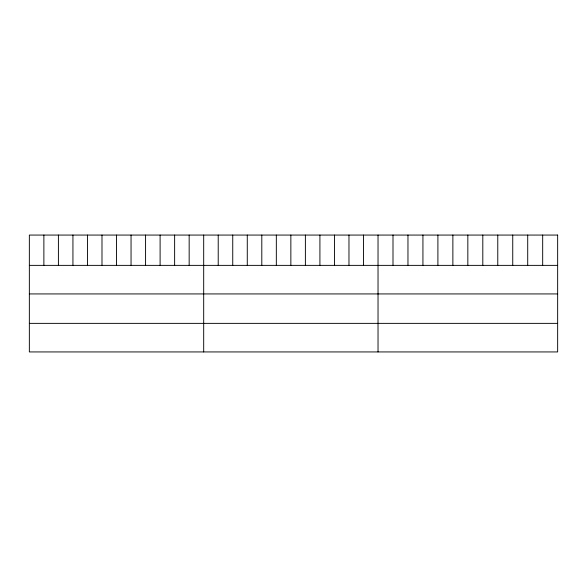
<?xml version="1.0" encoding="UTF-8"?>
<svg xmlns="http://www.w3.org/2000/svg" width="587" height="587" viewBox="0 0 587 587"><rect width="100%" height="100%" fill="white"/><g stroke="black" fill="none" stroke-linecap="round" stroke-linejoin="round"><path stroke-width="0.88" d="M29.35 265.368L557.65 265.368M29.35 293.933L557.65 293.933M29.35 323.364L557.65 323.364M542.682 235.064L542.682 265.368M527.713 235.064L527.713 265.368M512.745 235.064L512.745 265.368M497.776 235.064L497.776 265.368M482.808 235.064L482.808 265.368M467.839 235.064L467.839 265.368M452.871 235.064L452.871 265.368M437.902 235.064L437.902 265.368M422.933 235.064L422.933 265.368M407.965 235.064L407.965 265.368M392.997 235.064L392.997 265.368M378.028 235.064L378.028 351.936M363.5 235.064L363.5 265.368M348.972 235.064L348.972 265.368M334.443 235.064L334.443 265.368M319.915 235.064L319.915 265.368M305.387 235.064L305.387 265.368M290.858 235.064L290.858 265.368M276.33 235.064L276.33 265.368M261.802 235.064L261.802 265.368M247.274 235.064L247.274 265.368M232.745 235.064L232.745 265.368M218.217 235.064L218.217 265.368M203.689 235.064L203.689 351.936M189.161 235.064L189.161 265.368M174.632 235.064L174.632 265.368M160.104 235.064L160.104 265.368M145.576 235.064L145.576 265.368M131.048 235.064L131.048 265.368M116.52 235.064L116.52 265.368M101.991 235.064L101.991 265.368M87.463 235.064L87.463 265.368M72.935 235.064L72.935 265.368M58.406 235.064L58.406 265.368M43.878 235.064L43.878 265.368M557.65 235.064L29.35 235.064L29.35 351.936L557.65 351.936L557.65 235.064"/></g></svg>
